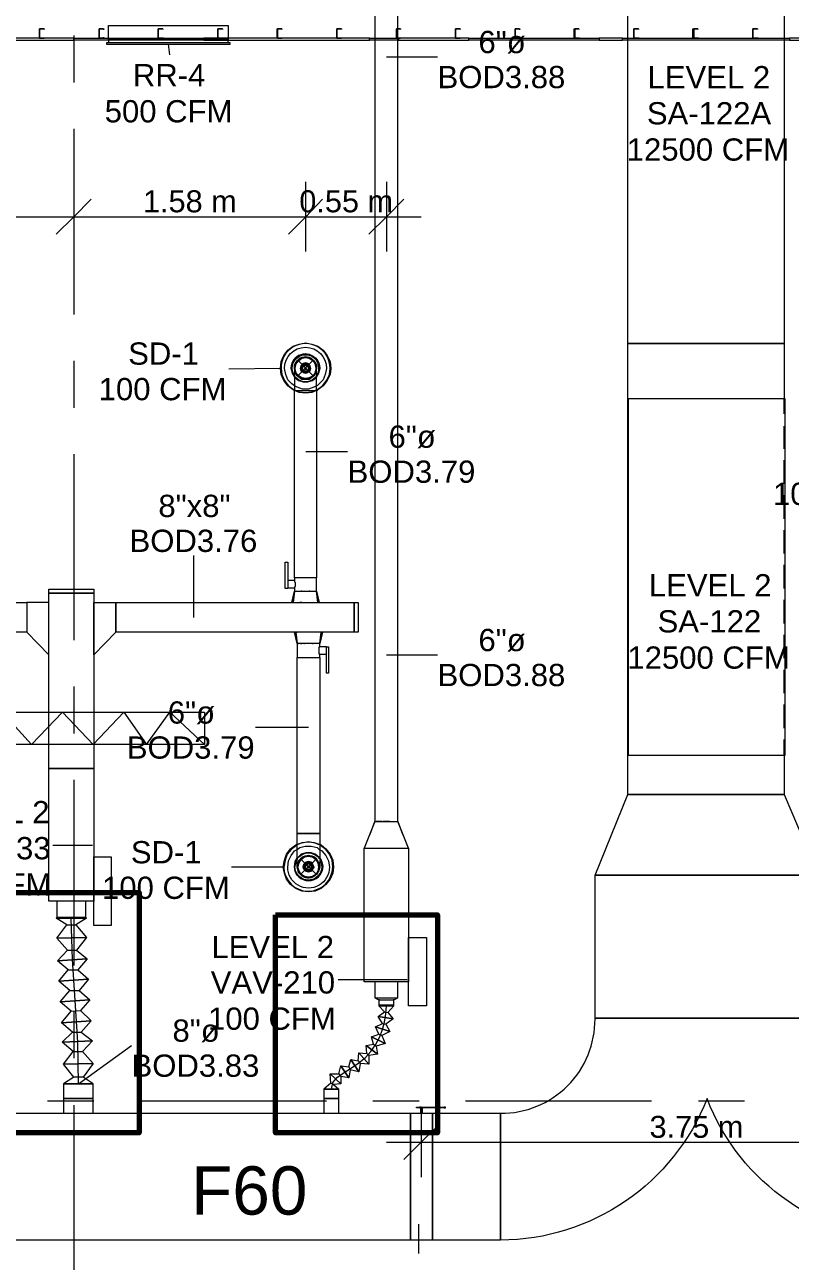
# Model space of a CAD drawing. Header units: metres. Extents: x -2 to 237, y -8 to 52.
# Drawn here: x 23.42 to 28.65, y 13.52 to 21.97 of the extents above; entities that cross this region are included whole.
import ezdxf

# ---------------------------------------------------------------- set-up
doc = ezdxf.new("R2010")
doc.units = ezdxf.units.M
for name, color, linetype, lineweight in [('HVAC - Ductos', 5, 'Continuous', 0), ('M-HVAC-DUCT', 7, 'Continuous', 5), ('PDF2_Text', 7, 'Continuous', 0)]:
    doc.layers.add(name, color=color, linetype=linetype, lineweight=lineweight)
doc.layers.add('PDF2_Geometry', color=7, linetype='Continuous', lineweight=0, true_color=0xaaaaaa)
doc.styles.add('PDF ArialUnicodeMS-Bold-Identity-H', font='arial.ttf')
doc.styles.add('PDF Helvetica', font='')
doc.styles.get('PDF Helvetica').set_extended_font_data('Helvetica')

# ---------------------------------------------------------------- blocks, each defined once
blk = doc.blocks.new('heat')
at = {"layer": 'M-HVAC-DUCT', "color": 30, "lineweight": 9, "true_color": 0xf26722}
for p, q in [((169.5743, 2.3438), (169.8018, 2.5668)), ((169.8018, 2.5668), (170.002, 2.3438)), ((170.002, 2.3438), (170.2147, 2.5668)), ((170.2147, 2.5668), (170.4239, 2.3438)), ((170.4239, 2.3438), (170.633, 2.5668)), ((170.633, 2.5668), (170.7885, 2.3438)), ((170.7885, 2.3438), (170.9494, 2.5668)), ((170.9494, 2.5668), (171.1856, 2.3438))]:
    blk.add_line(p, q, dxfattribs=at)
blk.add_lwpolyline([(169.5743, 2.5668), (171.1856, 2.5668), (171.1856, 2.3438), (169.5743, 2.3438)], close=True, dxfattribs=at)

msp = doc.modelspace()

# ---------------------------------------------------------------- linework, layer by layer
at = {"layer": 'HVAC - Ductos', "lineweight": 0}
for points in [[(25.923, 16.526), (25.9276, 16.526), (25.946, 16.526), (25.9552, 16.526), (25.9597, 16.526), (25.9643, 16.526), (25.9689, 16.526), (25.9689, 23.0476), (25.9643, 23.0476), (25.9552, 23.0476), (25.946, 23.0476), (25.9276, 23.0476), (25.9092, 23.0476), (25.8909, 23.0476), (25.8726, 23.0476), (25.8543, 23.0476), (25.8359, 23.0476), (25.8267, 23.0476), (25.8175, 23.0476), (25.8129, 23.0476), (25.8129, 16.526), (25.8175, 16.526)], [(24.8177, 21.846), (24.8085, 21.846), (24.8085, 21.869), (23.9922, 21.869), (23.9922, 21.9653), (24.8085, 21.9653), (24.8085, 21.869), (23.9922, 21.869), (23.9922, 21.846), (23.9784, 21.846), (23.9784, 21.8368), (24.8223, 21.8368), (24.8223, 21.846), (23.9784, 21.846)], [(24.0014, 21.8368), (24.7994, 21.8368)], [(24.4004, 21.8368), (24.4096, 21.7635)], [(25.8909, 21.7497), (26.2395, 21.7497)], [(23.7537, 20.8966), (23.7537, 20.6582), (23.7537, 20.4197)], [(25.3406, 20.4197), (25.3406, 20.6582), (25.3406, 20.8966)], [(25.8909, 20.8966), (25.8909, 20.6582), (25.8909, 20.4197)], [(23.8729, 20.7775), (23.7537, 20.6582), (23.6345, 20.539)], [(25.4552, 20.7775), (25.3406, 20.6582), (25.2213, 20.539)], [(26.0102, 20.7775), (25.8909, 20.6582), (25.7717, 20.539)], [(14.3106, 20.6582), (21.3092, 20.6582), (23.7537, 20.6582), (25.3406, 20.6582), (26.1294, 20.6582)], [(25.2443, 18.0211), (25.2626, 18.099), (25.2672, 18.099), (25.2718, 18.099), (25.2856, 18.099), (25.2993, 18.099), (25.3176, 18.099), (25.3406, 18.099), (25.3589, 18.099), (25.3773, 18.099), (25.391, 18.099), (25.4048, 18.099), (25.4094, 18.099), (25.414, 18.099), (25.414, 18.1907), (25.4048, 18.1907), (25.391, 18.1907), (25.3773, 18.1907), (25.3589, 18.1907), (25.3406, 18.1907), (25.3176, 18.1907), (25.2993, 18.1907), (25.2856, 18.1907), (25.2718, 18.1907), (25.2626, 18.1907), (25.2626, 19.4703), (25.2534, 19.4749), (25.2167, 19.5025), (25.1893, 19.5391), (25.1709, 19.5804), (25.1663, 19.6217), (25.1709, 19.6676), (25.1893, 19.7088), (25.2167, 19.7455), (25.2534, 19.773), (25.2947, 19.7868), (25.3406, 19.7959), (25.3818, 19.7868), (25.4231, 19.773), (25.4598, 19.7455), (25.4873, 19.7088), (25.5057, 19.6676), (25.5103, 19.6217), (25.5057, 19.5804), (25.4873, 19.5391), (25.4598, 19.5025), (25.4231, 19.4749), (25.4186, 19.4703)], [(28.6106, 16.9754), (28.6106, 16.7094), (27.542, 16.7094), (27.542, 19.7913), (28.6106, 19.7913), (28.6106, 19.4153)], [(25.2718, 19.6538), (25.2856, 19.6768), (25.3085, 19.6905)], [(25.3085, 19.6905), (25.3085, 19.6951), (25.3131, 19.6951)], [(25.3131, 19.6905), (25.3406, 19.6951), (25.3635, 19.6905)], [(25.3635, 19.6951), (25.3681, 19.6951), (25.3681, 19.6905)], [(25.3681, 19.6905), (25.391, 19.6768), (25.4048, 19.6538)], [(25.1663, 19.6217), (24.8131, 19.6171)], [(25.2626, 19.6217), (25.2626, 19.6171), (25.2626, 19.5988), (25.2626, 19.5712), (25.2626, 19.5299), (25.2626, 19.4887), (25.2626, 19.4703), (25.2718, 19.4703), (25.2856, 19.4703), (25.2993, 19.4703), (25.3176, 19.4703), (25.3406, 19.4703), (25.3589, 19.4703), (25.3773, 19.4703), (25.391, 19.4703), (25.4048, 19.4703), (25.414, 19.4703), (25.414, 18.1907), (25.4048, 18.1907), (25.391, 18.1907), (25.3773, 18.1907), (25.3589, 18.1907), (25.3406, 18.1907), (25.3176, 18.1907), (25.2993, 18.1907), (25.2856, 18.1907), (25.2718, 18.1907), (25.2626, 18.1907), (25.2626, 18.1724), (25.2167, 18.1724), (25.2167, 18.1678), (25.2167, 18.1633), (25.2167, 18.1587), (25.2167, 18.1541), (25.2167, 18.1449), (25.2167, 18.1403), (25.2167, 18.1312), (25.2167, 18.1266), (25.2167, 18.122), (25.2626, 18.122), (25.2626, 18.099), (25.2534, 18.0211)], [(25.2718, 19.5988), (25.2626, 19.6217), (25.2718, 19.6492)], [(25.2626, 19.4703), (25.2718, 19.4703), (25.2856, 19.4703), (25.2993, 19.4703), (25.3176, 19.4703), (25.3406, 19.4703), (25.3589, 19.4703), (25.3773, 19.4703), (25.391, 19.4703), (25.4048, 19.4703), (25.414, 19.4703), (25.414, 19.5162), (25.414, 19.5529), (25.414, 19.585), (25.414, 19.6079), (25.414, 19.6217)], [(25.2626, 19.6171), (25.2626, 19.6034), (25.2718, 19.585), (25.2856, 19.5712), (25.2993, 19.5575), (25.3176, 19.5483), (25.3406, 19.5483), (25.3131, 19.5529), (25.3085, 19.5529)], [(25.2672, 19.6492), (25.2672, 19.6538), (25.2718, 19.6538)], [(25.3681, 19.5529), (25.3635, 19.5529), (25.3406, 19.5483), (25.3589, 19.5483), (25.3773, 19.5575), (25.391, 19.5712), (25.4048, 19.585), (25.414, 19.6034), (25.414, 19.6171)], [(25.4048, 19.6538), (25.4094, 19.6538), (25.4094, 19.6492)], [(25.4048, 19.6492), (25.414, 19.6217), (25.4048, 19.5988)], [(25.2718, 19.5896), (25.2672, 19.5942), (25.2672, 19.5988)], [(25.3085, 19.5575), (25.2856, 19.5712), (25.2718, 19.5942)], [(25.4048, 19.5942), (25.391, 19.5712), (25.3681, 19.5575)], [(25.4094, 19.5988), (25.4094, 19.5942), (25.4048, 19.5896)], [(25.414, 19.5025), (25.3956, 19.4933), (25.3589, 19.4795), (25.3176, 19.4795), (25.281, 19.4933), (25.2626, 19.5025)], [(25.2626, 19.4749), (25.2947, 19.4611), (25.3406, 19.4565), (25.3818, 19.4611), (25.414, 19.4749)], [(25.414, 19.4703), (25.3818, 19.4565), (25.3406, 19.452), (25.2947, 19.4565), (25.2626, 19.4703)], [(28.6106, 19.3098), (28.6106, 19.4153)], [(28.6106, 19.0713), (28.6106, 19.2273)], [(25.3406, 19.053), (25.6249, 19.053)], [(28.6106, 18.8329), (28.6106, 18.9934)], [(28.6106, 18.5944), (28.6106, 18.7549)], [(28.6106, 18.3558), (28.6106, 18.5164)], [(24.5747, 17.9202), (24.5747, 18.3421)], [(28.6106, 18.1174), (28.6106, 18.2779)], [(25.2626, 18.1724), (25.2626, 18.1678), (25.2626, 18.1633), (25.2672, 18.1587), (25.2672, 18.1495), (25.2672, 18.1403), (25.2672, 18.1312), (25.2626, 18.1266), (25.2626, 18.122)], [(25.2626, 18.099), (25.2443, 18.0211), (25.2488, 18.0211), (25.2534, 18.0211), (25.2626, 18.0211)], [(25.4323, 18.0211), (25.414, 18.099), (25.4323, 18.0211)], [(25.4231, 18.0211), (25.414, 18.099)], [(25.2672, 18.0211), (25.2856, 18.0211)], [(25.2901, 18.0211), (25.2947, 18.0211), (25.3039, 18.0211), (25.3176, 18.0211), (25.3222, 18.0211), (25.3268, 18.0211), (25.3498, 18.0211), (25.3543, 18.0211), (25.3589, 18.0211), (25.3727, 18.0211), (25.3818, 18.0211), (25.3864, 18.0211), (25.391, 18.0211), (25.4094, 18.0211)], [(25.3131, 18.0211), (25.2993, 18.0211)], [(25.414, 18.0211), (25.4231, 18.0211), (25.4277, 18.0211), (25.4323, 18.0211)], [(28.6106, 17.8789), (28.6106, 18.0394)], [(25.2626, 17.8193), (25.281, 17.7413), (25.2626, 17.8193)], [(25.3085, 17.8193), (25.3039, 17.8193), (25.2856, 17.8193), (25.2718, 17.8193), (25.281, 17.7413)], [(25.2764, 17.8193), (25.281, 17.8193)], [(25.3406, 17.8193), (25.336, 17.8193), (25.3268, 17.8193), (25.3131, 17.8193)], [(25.4277, 17.8193), (25.414, 17.8193), (25.4048, 17.8193), (25.4002, 17.8193), (25.391, 17.8193), (25.3773, 17.8193), (25.3727, 17.8193), (25.3681, 17.8193), (25.3452, 17.8193)], [(25.4369, 17.7413), (25.4461, 17.8193), (25.4415, 17.8193), (25.4323, 17.8193)], [(28.6106, 17.6404), (28.6106, 17.8009)], [(25.2856, 17.7413), (25.281, 17.7413), (25.281, 17.645), (25.2856, 17.645), (25.2901, 17.645), (25.3039, 17.645), (25.3222, 17.645), (25.3406, 17.645), (25.3589, 17.645), (25.3773, 17.645), (25.3956, 17.645), (25.414, 17.645), (25.4231, 17.645), (25.4323, 17.645), (25.4369, 17.645), (25.4369, 16.4434), (25.4369, 16.4113), (25.4369, 16.3563), (25.4369, 16.3104), (25.4369, 16.2691), (25.4369, 16.2416), (25.4369, 16.2232), (25.4369, 16.2141), (25.4323, 16.1958), (25.4231, 16.1774), (25.414, 16.1636), (25.3956, 16.1498), (25.3773, 16.1407), (25.3589, 16.1407), (25.3406, 16.1407), (25.3222, 16.1498), (25.3039, 16.1636), (25.2901, 16.1774), (25.2856, 16.1958), (25.281, 16.2141), (25.281, 16.2232), (25.281, 16.2141), (25.281, 16.2187), (25.281, 16.2324), (25.281, 16.26), (25.281, 16.2966), (25.281, 16.3425), (25.281, 16.3929), (25.281, 16.4434), (25.2856, 16.4434), (25.2901, 16.4434), (25.3039, 16.4434), (25.3222, 16.4434), (25.3406, 16.4434), (25.3589, 16.4434), (25.3773, 16.4434), (25.3956, 16.4434), (25.414, 16.4434), (25.4231, 16.4434), (25.4323, 16.4434), (25.4369, 16.4434), (25.4323, 16.4434), (25.4231, 16.4434), (25.414, 16.4434), (25.3956, 16.4434), (25.3773, 16.4434), (25.3589, 16.4434), (25.3406, 16.4434), (25.3222, 16.4434), (25.3039, 16.4434), (25.2901, 16.4434), (25.2856, 16.4434), (25.281, 16.4434), (25.281, 17.645), (25.2856, 17.645), (25.2901, 17.645), (25.3039, 17.645), (25.3222, 17.645), (25.3406, 17.645), (25.3589, 17.645), (25.3773, 17.645), (25.3956, 17.645), (25.414, 17.645), (25.4231, 17.645), (25.4323, 17.645), (25.4369, 17.645), (25.4369, 17.6679), (25.4827, 17.6679), (25.4827, 17.6725), (25.4827, 17.6771), (25.4827, 17.6817), (25.4827, 17.6863), (25.4827, 17.6908), (25.4827, 17.7), (25.4827, 17.7046), (25.4827, 17.7092), (25.4827, 17.7138), (25.4827, 17.7184), (25.4369, 17.7184), (25.4369, 17.7413), (25.4323, 17.7413), (25.4277, 17.7413), (25.4231, 17.7413), (25.414, 17.7413), (25.3956, 17.7413), (25.3773, 17.7413), (25.3589, 17.7413), (25.3406, 17.7413), (25.3222, 17.7413), (25.3039, 17.7413), (25.2901, 17.7413), (25.2856, 17.7413), (25.2901, 17.7413)], [(25.4369, 17.6679), (25.4323, 17.6679), (25.4323, 17.6725), (25.4323, 17.6817), (25.4323, 17.6863), (25.4323, 17.6954), (25.4323, 17.7046), (25.4323, 17.7138), (25.4323, 17.7184), (25.4369, 17.7184)], [(25.8909, 17.6633), (26.2395, 17.6633)], [(28.6106, 17.4019), (28.6106, 17.5625)], [(28.6106, 17.1634), (28.6106, 17.3239)], [(25.3589, 17.168), (24.9966, 17.168)], [(28.6106, 16.9754), (28.6106, 17.0855)], [(25.7809, 16.4388), (25.8129, 16.526), (25.7396, 16.3425), (26.0423, 16.3425), (25.9689, 16.526), (26.001, 16.4388)], [(25.8129, 16.526), (25.8221, 16.526), (25.8359, 16.526), (25.8635, 16.526), (25.8909, 16.526), (25.9184, 16.526), (25.946, 16.526), (25.9597, 16.526), (25.9689, 16.526)], [(25.8589, 16.526), (25.8543, 16.526), (25.8359, 16.526), (25.8267, 16.526), (25.8221, 16.526)], [(25.9138, 16.526), (25.9092, 16.526), (25.8909, 16.526), (25.8726, 16.526), (25.868, 16.526)], [(23.8821, 16.3609), (23.6115, 16.3609)], [(25.4369, 16.3701), (25.4461, 16.3655), (25.4781, 16.3379), (25.5057, 16.3012), (25.524, 16.26), (25.5286, 16.2141), (25.524, 16.1728), (25.5057, 16.1315), (25.4781, 16.0949), (25.4461, 16.0673), (25.4048, 16.049), (25.3589, 16.0444), (25.3131, 16.049), (25.2718, 16.0673), (25.2351, 16.0949), (25.2076, 16.1315), (25.1938, 16.1728), (25.1847, 16.2141), (25.1938, 16.26), (25.2076, 16.3012), (25.2351, 16.3379), (25.2718, 16.3655), (25.281, 16.3701)], [(25.281, 16.3701), (25.3131, 16.3792), (25.3589, 16.3884), (25.4048, 16.3792), (25.4323, 16.3701)], [(25.4323, 16.3655), (25.4002, 16.3792), (25.3589, 16.3838), (25.3131, 16.3792), (25.281, 16.3655)], [(25.281, 16.3333), (25.2993, 16.3471), (25.336, 16.3563), (25.3773, 16.3563), (25.4186, 16.3471), (25.4323, 16.3333)], [(25.4323, 16.2232), (25.4323, 16.237), (25.4231, 16.2554), (25.414, 16.2691), (25.3956, 16.2829), (25.3773, 16.2875), (25.3589, 16.2921), (25.3406, 16.2875), (25.3222, 16.2829), (25.3039, 16.2691), (25.2901, 16.2554), (25.2856, 16.237), (25.281, 16.2232)], [(25.2856, 16.2416), (25.2901, 16.2462), (25.3085, 16.2691), (25.3222, 16.2783), (25.3406, 16.2875), (25.3589, 16.2875), (25.3773, 16.2875), (25.3956, 16.2783), (25.4094, 16.2691), (25.4231, 16.2508), (25.4277, 16.237), (25.4323, 16.2141), (25.4277, 16.1958), (25.4231, 16.1774), (25.4094, 16.1636), (25.3956, 16.1498), (25.3773, 16.1453), (25.3589, 16.1407), (25.3406, 16.1453), (25.3222, 16.1498), (25.3085, 16.1636), (25.2947, 16.1774), (25.2856, 16.1958), (25.2856, 16.2141), (25.2856, 16.237), (25.2947, 16.2508), (25.3085, 16.2691), (25.3268, 16.2829), (25.3314, 16.2875)], [(25.2901, 16.1912), (25.2856, 16.2141), (25.2901, 16.2416)], [(25.3314, 16.2829), (25.3589, 16.2875), (25.3818, 16.2829)], [(25.3864, 16.2875), (25.391, 16.2829), (25.4094, 16.2691), (25.4231, 16.2462)], [(25.4277, 16.2462), (25.4277, 16.2416), (25.4323, 16.2141), (25.4277, 16.1912)], [(25.1847, 16.2141), (24.8315, 16.2141)], [(25.2901, 16.182), (25.2901, 16.1866), (25.2856, 16.1912)], [(25.3268, 16.1498), (25.3085, 16.1636), (25.2901, 16.1866)], [(25.3314, 16.1453), (25.3268, 16.1453)], [(25.3818, 16.1453), (25.3589, 16.1407), (25.3314, 16.1453)], [(25.391, 16.1453), (25.3864, 16.1453)], [(25.4231, 16.1866), (25.4094, 16.1636), (25.391, 16.1498)], [(25.4277, 16.1912), (25.4277, 16.1866), (25.4277, 16.182)], [(23.7078, 15.8197), (23.6345, 15.8656), (23.8409, 15.8656), (23.7675, 15.8197), (23.8409, 15.7325), (23.6391, 15.7279), (23.7078, 15.8197), (23.7675, 15.8197)], [(23.6345, 15.8656), (23.6437, 15.8656), (23.662, 15.8656), (23.6849, 15.8656), (23.7216, 15.8656), (23.7537, 15.8656), (23.7904, 15.8656), (23.8134, 15.8656), (23.8317, 15.8656), (23.8409, 15.8656)], [(23.7858, 14.7327), (23.7812, 15.0171), (23.7629, 15.3014), (23.7446, 15.5812), (23.7354, 15.8656)], [(23.7124, 15.6454), (23.6391, 15.7279), (23.8409, 15.7325), (23.772, 15.6454), (23.8455, 15.5858), (23.6437, 15.572), (23.7124, 15.6454), (23.772, 15.6454)], [(23.717, 15.5124), (23.6437, 15.572), (23.8455, 15.5858), (23.7812, 15.5124), (23.8546, 15.4482), (23.6529, 15.4345), (23.717, 15.5124), (23.7812, 15.5124)], [(23.7262, 15.3702), (23.6529, 15.4345), (23.8546, 15.4482), (23.7904, 15.3702), (23.8638, 15.306), (23.662, 15.2922), (23.7262, 15.3702), (23.7904, 15.3702)], [(26.0331, 15.4436), (25.5607, 15.4436)], [(23.7354, 15.228), (23.662, 15.2922), (23.8638, 15.306), (23.7996, 15.2326), (23.8729, 15.1638), (23.6712, 15.1501), (23.7354, 15.228), (23.7996, 15.2326)], [(25.8129, 15.3197), (25.8175, 15.3197), (25.8267, 15.3197), (25.8359, 15.3197), (25.8543, 15.3197), (25.8726, 15.3197), (25.8909, 15.3197), (25.9092, 15.3197), (25.9276, 15.3197), (25.946, 15.3197), (25.9552, 15.3197), (25.9643, 15.3197), (25.9689, 15.3197)], [(25.8405, 15.3106), (25.8405, 15.2693), (25.8451, 15.2693), (25.8497, 15.2693), (25.8543, 15.2693), (25.868, 15.2693), (25.8772, 15.2693), (25.8909, 15.2693), (25.9046, 15.2693), (25.9138, 15.2693), (25.9276, 15.2693), (25.9322, 15.2693), (25.9368, 15.2693), (25.9414, 15.2693), (25.9414, 15.3106)], [(25.5149, 14.696), (25.524, 14.7419), (25.5561, 14.7786), (25.602, 14.8107), (25.6524, 14.8428), (25.7029, 14.8749), (25.7487, 14.9116), (25.7855, 14.9528), (25.8175, 14.9988), (25.8451, 15.0491), (25.8635, 15.1042), (25.8772, 15.1547), (25.8863, 15.2097), (25.8909, 15.2648)], [(25.8772, 15.2234), (25.8405, 15.2648), (25.9414, 15.2648), (25.9001, 15.2188), (25.9368, 15.1776), (25.8359, 15.1914), (25.8772, 15.2234), (25.9001, 15.2188)], [(25.8405, 15.2693), (25.8451, 15.2693), (25.8589, 15.2693), (25.8818, 15.2693), (25.9001, 15.2693), (25.923, 15.2693), (25.9368, 15.2693), (25.9414, 15.2693)], [(25.9414, 15.2648), (25.9368, 15.2648), (25.923, 15.2648), (25.9001, 15.2648), (25.8818, 15.2648), (25.8589, 15.2648), (25.8451, 15.2648), (25.8405, 15.2648)], [(25.8451, 15.2693), (25.8497, 15.2693), (25.8543, 15.2693), (25.868, 15.2693), (25.8772, 15.2693), (25.8909, 15.2693), (25.9046, 15.2693), (25.9138, 15.2693), (25.9276, 15.2693), (25.9322, 15.2693), (25.9368, 15.2693)], [(23.7446, 15.0859), (23.6712, 15.1501), (23.8729, 15.1638), (23.8042, 15.0859), (23.8821, 15.0262), (23.6758, 15.0171), (23.7446, 15.0859), (23.8042, 15.0859)], [(25.8635, 15.1455), (25.8359, 15.1914), (25.9368, 15.1776), (25.8863, 15.1409), (25.9138, 15.0905), (25.8175, 15.1225), (25.8635, 15.1455), (25.8863, 15.1409)], [(25.8038, 15.0034), (25.7901, 15.0537), (25.8818, 15.0079), (25.8221, 14.9896), (25.8313, 14.9345), (25.7533, 14.9942), (25.8038, 15.0034), (25.8221, 14.9896)], [(25.8405, 15.0721), (25.8175, 15.1225), (25.9138, 15.0905), (25.8589, 15.0629), (25.8818, 15.0079), (25.7901, 15.0537), (25.8405, 15.0721), (25.8589, 15.0629)], [(23.7492, 14.9528), (23.6758, 15.0171), (23.8821, 15.0262), (23.8134, 14.9528), (23.8867, 14.8703), (23.6849, 14.8657), (23.7492, 14.9528), (23.8134, 14.9528)], [(23.7858, 14.7327), (24.1481, 14.9942)], [(25.7579, 14.9391), (25.7533, 14.9942), (25.8313, 14.9345), (25.7717, 14.9254), (25.7717, 14.8657), (25.7029, 14.9437), (25.7579, 14.9391), (25.7717, 14.9254)], [(25.6341, 14.8474), (25.6478, 14.8978), (25.7029, 14.8153), (25.6432, 14.8291), (25.6341, 14.774), (25.5791, 14.8565), (25.6341, 14.8474), (25.6432, 14.8291)], [(25.6983, 14.8886), (25.7029, 14.9437), (25.7717, 14.8657), (25.7121, 14.8703), (25.7029, 14.8153), (25.6478, 14.8978), (25.6983, 14.8886), (25.7121, 14.8703)], [(23.7537, 14.7786), (23.6849, 14.8657), (23.8867, 14.8703), (23.818, 14.7786), (23.7537, 14.7786), (23.6849, 14.7327), (23.6849, 14.6318), (23.6895, 14.6318), (23.6987, 14.6318), (23.717, 14.6318), (23.7354, 14.6318), (23.7583, 14.6318), (23.7858, 14.6318), (23.8134, 14.6318), (23.8363, 14.6318), (23.8592, 14.6318), (23.8729, 14.6318), (23.8867, 14.6318), (23.8867, 14.7327), (23.6849, 14.7327), (23.8867, 14.7327), (23.818, 14.7786)], [(25.5103, 14.7373), (25.5057, 14.8015), (25.5791, 14.7327), (25.5286, 14.7282), (25.5653, 14.696), (25.4644, 14.696), (25.5653, 14.696)], [(25.5653, 14.8015), (25.5791, 14.8565), (25.6341, 14.774), (25.5791, 14.7831), (25.5791, 14.7327), (25.5057, 14.8015), (25.5653, 14.8015), (25.5791, 14.7831)], [(25.5286, 14.7282), (25.5103, 14.7373), (25.4644, 14.696), (25.4644, 14.6318), (25.4644, 14.5309), (25.469, 14.5309), (25.4735, 14.5309), (25.4781, 14.5309), (25.4827, 14.5309), (25.4873, 14.5309)], [(23.8867, 14.5309), (23.8867, 14.6318), (23.8729, 14.6318), (23.8592, 14.6318), (23.8363, 14.6318), (23.8134, 14.6318), (23.7858, 14.6318), (23.7583, 14.6318), (23.7354, 14.6318), (23.717, 14.6318), (23.6987, 14.6318), (23.6895, 14.6318), (23.6849, 14.6318), (23.6849, 14.5309), (23.6895, 14.5309), (23.6941, 14.5309)], [(25.5653, 14.5309), (25.5653, 14.6318), (25.5607, 14.6318), (25.5561, 14.6318), (25.5515, 14.6318), (25.5378, 14.6318), (25.5286, 14.6318), (25.5149, 14.6318), (25.5011, 14.6318), (25.4873, 14.6318), (25.4781, 14.6318), (25.469, 14.6318), (25.4644, 14.6318), (25.469, 14.6318), (25.4781, 14.6318), (25.4873, 14.6318), (25.5011, 14.6318), (25.5149, 14.6318), (25.5286, 14.6318), (25.5378, 14.6318), (25.5515, 14.6318), (25.5561, 14.6318), (25.5607, 14.6318), (25.5653, 14.6318), (25.5653, 14.696), (25.5607, 14.696), (25.5561, 14.696), (25.5515, 14.696), (25.5378, 14.696), (25.5286, 14.696), (25.5149, 14.696), (25.5011, 14.696), (25.4873, 14.696), (25.4781, 14.696), (25.469, 14.696), (25.4644, 14.696), (25.469, 14.696), (25.4781, 14.696), (25.4873, 14.696), (25.5011, 14.696), (25.5149, 14.696), (25.5286, 14.696), (25.5378, 14.696), (25.5515, 14.696), (25.5561, 14.696), (25.5607, 14.696)], [(26.1294, 14.5722), (26.1294, 14.3337), (26.1294, 14.0952)], [(17.3651, 14.5309), (26.056, 14.5309), (26.056, 13.6641), (17.3651, 13.6641)], [(23.7032, 14.5309), (23.7078, 14.5309), (23.7124, 14.5309)], [(23.717, 14.5309), (23.7216, 14.5309), (23.7308, 14.5309)], [(23.74, 14.5309), (23.7446, 14.5309), (23.7537, 14.5309)], [(23.7629, 14.5309), (23.7858, 14.5309), (23.8088, 14.5309)], [(23.818, 14.5309), (23.8317, 14.5309), (23.8363, 14.5309)], [(23.8409, 14.5309), (23.85, 14.5309), (23.8546, 14.5309)], [(23.8638, 14.5309), (23.8684, 14.5309), (23.8729, 14.5309), (23.8775, 14.5309), (23.8821, 14.5309)], [(25.4919, 14.5309), (25.4965, 14.5309)], [(25.5011, 14.5309), (25.5149, 14.5309), (25.524, 14.5309)], [(25.5286, 14.5309), (25.5332, 14.5309)], [(25.5424, 14.5309), (25.547, 14.5309)], [(25.5515, 14.5309), (25.5561, 14.5309)], [(26.2486, 14.453), (26.1294, 14.3337), (26.0102, 14.2145)], [(25.8909, 14.3337), (29.881, 14.3337), (33.1968, 14.3337)], [(26.1111, 13.7742), (26.1111, 13.5724)]]:
    msp.add_lwpolyline(points, dxfattribs=at)
for points in [[(28.8399, 22.7816), (28.6106, 22.2313), (28.6106, 19.7913), (27.542, 19.7913), (27.542, 22.2313), (27.3127, 22.7816)], [(24.0014, 21.869), (24.1252, 21.869)], [(24.2032, 21.869), (24.3637, 21.869)], [(24.4417, 21.869), (24.6022, 21.869)], [(24.6802, 21.869), (24.8039, 21.869)], [(25.2626, 19.6217), (25.2626, 19.6446), (25.2718, 19.663), (25.2856, 19.6768), (25.2993, 19.6905), (25.3176, 19.6951), (25.3406, 19.6996), (25.3589, 19.6951), (25.3773, 19.6905), (25.391, 19.6768), (25.4048, 19.663), (25.414, 19.6446), (25.414, 19.6217), (25.414, 19.6171), (25.414, 19.6217), (25.414, 19.6446), (25.4048, 19.663), (25.391, 19.6768), (25.3773, 19.6905), (25.3589, 19.6951), (25.3406, 19.6996), (25.3176, 19.6951), (25.2993, 19.6905), (25.2856, 19.6768), (25.2718, 19.663), (25.2626, 19.6446), (25.2626, 19.6217), (25.2626, 19.6171)], [(25.4094, 19.6034), (25.4002, 19.585), (25.391, 19.5712), (25.3773, 19.5575), (25.3589, 19.5529), (25.3406, 19.5483), (25.3176, 19.5529), (25.2993, 19.5575), (25.2856, 19.5712), (25.2764, 19.585), (25.2672, 19.6034), (25.2626, 19.6217), (25.2672, 19.64), (25.2764, 19.6584), (25.2856, 19.6768), (25.2993, 19.6859), (25.3176, 19.6951), (25.3406, 19.6951), (25.3589, 19.6951), (25.3773, 19.6859), (25.391, 19.6768), (25.4002, 19.6584), (25.4094, 19.64), (25.414, 19.6217)], [(25.2718, 19.6492), (25.2901, 19.6722), (25.3131, 19.6905), (25.3406, 19.6951), (25.3635, 19.6905), (25.391, 19.6722), (25.4048, 19.6492), (25.4094, 19.6217), (25.4048, 19.5942), (25.391, 19.5712), (25.3635, 19.5575), (25.3406, 19.5529), (25.3131, 19.5575), (25.2901, 19.5712), (25.2718, 19.5942), (25.2672, 19.6217)], [(25.2397, 19.6217), (25.2488, 19.5896), (25.2626, 19.5666), (25.2488, 19.5896)], [(25.3085, 19.64), (25.3039, 19.6217), (25.3085, 19.64), (25.3222, 19.6538), (25.3406, 19.6584), (25.3543, 19.6538), (25.3681, 19.64), (25.3727, 19.6217), (25.3681, 19.64), (25.3543, 19.6538), (25.3406, 19.6584), (25.3222, 19.6538)], [(25.3681, 19.6079), (25.3727, 19.6217), (25.3681, 19.6034), (25.3543, 19.5942), (25.3406, 19.5896), (25.3222, 19.5942), (25.3085, 19.6034), (25.3039, 19.6217), (25.3085, 19.6079), (25.3222, 19.5942), (25.3406, 19.5896), (25.3543, 19.5942)], [(25.3176, 19.6354), (25.3131, 19.6217), (25.3176, 19.64), (25.3314, 19.6492), (25.3452, 19.6492), (25.3589, 19.64), (25.3635, 19.6217), (25.3589, 19.6354), (25.3452, 19.6446), (25.3314, 19.6446)], [(25.3589, 19.6079), (25.3635, 19.6217), (25.3589, 19.6079), (25.3452, 19.5988), (25.3314, 19.5988), (25.3176, 19.6079), (25.3131, 19.6217), (25.3176, 19.6079), (25.3314, 19.5988), (25.3452, 19.5988)], [(25.3543, 19.6079), (25.3406, 19.6034), (25.3222, 19.6079), (25.3176, 19.6217), (25.3222, 19.6354), (25.3406, 19.6446), (25.3543, 19.6354), (25.3589, 19.6217)], [(25.336, 19.6262), (25.3314, 19.6217), (25.336, 19.6262), (25.3406, 19.6262), (25.3452, 19.6217), (25.3406, 19.6262)], [(25.3406, 19.6171), (25.3452, 19.6217), (25.3406, 19.6171), (25.336, 19.6171), (25.3314, 19.6217), (25.336, 19.6171)], [(25.2672, 19.5621), (25.2901, 19.5437), (25.3222, 19.5299), (25.3543, 19.5299), (25.3864, 19.5437), (25.4094, 19.5621), (25.414, 19.5712), (25.4094, 19.5621), (25.3864, 19.5437), (25.3543, 19.5299), (25.3222, 19.5299), (25.2901, 19.5437), (25.2672, 19.5621), (25.2626, 19.5712)], [(25.414, 19.5621), (25.3864, 19.5391), (25.3543, 19.5299), (25.3222, 19.5299), (25.2901, 19.5391), (25.2626, 19.5621), (25.2626, 19.5666), (25.2626, 19.5621), (25.2901, 19.5391), (25.3222, 19.5299), (25.3543, 19.5299), (25.3864, 19.5391), (25.414, 19.5621), (25.414, 19.5666)], [(28.6152, 19.4153), (28.6152, 16.9754), (27.5466, 16.9754), (27.5466, 19.4153)], [(25.1984, 18.2963), (25.2167, 18.2963), (25.2167, 18.1174), (25.1984, 18.1174)], [(23.8913, 18.0853), (23.5841, 18.0853), (23.5841, 18.1128), (23.8913, 18.1128)], [(23.8913, 18.0853), (23.8913, 16.8883), (23.5841, 16.8883), (23.5841, 18.0853)], [(25.3131, 18.099), (25.3085, 18.099)], [(25.3681, 18.099), (25.3635, 18.099)], [(21.0387, 18.0211), (23.4327, 18.0211), (23.4327, 17.8193), (21.0387, 17.8193)], [(23.4327, 18.0211), (23.4327, 17.8193), (23.5841, 17.6633), (23.5841, 18.0211)], [(24.0427, 17.8193), (23.8913, 17.6633), (23.8913, 18.0211), (24.0427, 18.0211)], [(25.6708, 17.8193), (24.0427, 17.8193), (24.0427, 18.0211), (25.6708, 18.0211)], [(25.6708, 17.8193), (25.6708, 18.0211), (25.6983, 18.0211), (25.6983, 17.8193)], [(25.2672, 17.8193), (25.2626, 17.8193)], [(25.4552, 17.8193), (25.4369, 17.7413), (25.4552, 17.8193), (25.4507, 17.8193)], [(25.3039, 17.7413), (25.3131, 17.7413)], [(25.3268, 17.7413), (25.3314, 17.7413)], [(25.3864, 17.7413), (25.391, 17.7413)], [(25.4965, 17.5395), (25.4827, 17.5395), (25.4827, 17.7184), (25.4965, 17.7184)], [(23.5841, 15.9802), (23.5841, 16.8883), (23.8913, 16.8883), (23.8913, 15.9802)], [(25.281, 16.2691), (25.2856, 16.2783), (25.3131, 16.2966), (25.3406, 16.3104), (25.3727, 16.3104), (25.4048, 16.2966), (25.4323, 16.2783), (25.4048, 16.3012), (25.3773, 16.3104), (25.3406, 16.3104), (25.3085, 16.3012), (25.2856, 16.2783), (25.281, 16.2737), (25.2856, 16.2783)], [(25.4323, 16.2783), (25.4048, 16.2966), (25.3727, 16.3104), (25.3406, 16.3104), (25.3131, 16.2966), (25.2856, 16.2783), (25.3085, 16.3012), (25.3406, 16.3104), (25.3773, 16.3104), (25.4048, 16.3012), (25.4323, 16.2783), (25.4323, 16.2737), (25.4323, 16.2783), (25.4323, 16.2691)], [(25.7396, 15.4299), (25.7396, 16.3425), (26.0423, 16.3425), (26.0423, 15.4299)], [(24.0106, 15.8151), (23.8913, 15.8151), (23.8913, 16.2829), (24.0106, 16.2829)], [(25.281, 16.2737), (25.2672, 16.2508), (25.2626, 16.2141), (25.2672, 16.2508)], [(25.4231, 16.1866), (25.4094, 16.1636), (25.3864, 16.1498), (25.3589, 16.1453), (25.3314, 16.1498), (25.3085, 16.1636), (25.2947, 16.1866), (25.2856, 16.2141), (25.2947, 16.2416), (25.3085, 16.2645), (25.3314, 16.2829), (25.3589, 16.2875), (25.3864, 16.2829), (25.4094, 16.2645), (25.4231, 16.2416), (25.4277, 16.2141)], [(25.3406, 16.2462), (25.3268, 16.2324), (25.3222, 16.2141), (25.3268, 16.2324), (25.3406, 16.2462), (25.3589, 16.2508), (25.3773, 16.2462), (25.3864, 16.2324), (25.3956, 16.2141), (25.3864, 16.2004), (25.3773, 16.1866), (25.3589, 16.182), (25.3406, 16.1866), (25.3268, 16.2004), (25.3222, 16.2141), (25.3268, 16.2004), (25.3406, 16.1866), (25.3589, 16.182), (25.3773, 16.1866), (25.3864, 16.2004), (25.391, 16.2141), (25.3864, 16.2324), (25.3773, 16.2462), (25.3589, 16.2508)], [(25.336, 16.2324), (25.3314, 16.2141), (25.336, 16.2324), (25.3498, 16.2416), (25.3681, 16.2416), (25.3773, 16.2324), (25.3818, 16.2141), (25.3773, 16.2324), (25.3681, 16.2416), (25.3498, 16.2416)], [(25.3727, 16.2004), (25.3589, 16.1958), (25.3452, 16.2004), (25.336, 16.2141), (25.3452, 16.2278), (25.3589, 16.237), (25.3727, 16.2278), (25.3773, 16.2141)], [(25.3773, 16.2004), (25.3818, 16.2141), (25.3773, 16.2004), (25.3681, 16.1912), (25.3498, 16.1912), (25.336, 16.2004), (25.3314, 16.2141), (25.336, 16.2004), (25.3498, 16.1912), (25.3681, 16.1912)], [(25.3543, 16.2187), (25.3543, 16.2141), (25.3543, 16.2232), (25.3635, 16.2232), (25.3635, 16.2141), (25.3589, 16.2187)], [(25.3589, 16.2095), (25.3635, 16.2141), (25.3635, 16.2095), (25.3543, 16.2095), (25.3543, 16.2141), (25.3543, 16.2095)], [(23.6391, 15.8701), (23.6437, 15.8701), (23.662, 15.8701), (23.6895, 15.8701), (23.7216, 15.8701), (23.7537, 15.8701), (23.7858, 15.8701), (23.8134, 15.8701), (23.8317, 15.8701), (23.8363, 15.8701), (23.8363, 15.9802), (23.8225, 15.9802), (23.8088, 15.9802), (23.7858, 15.9802), (23.7629, 15.9802), (23.7354, 15.9802), (23.7124, 15.9802), (23.6895, 15.9802), (23.6666, 15.9802), (23.6529, 15.9802), (23.6391, 15.9802), (23.6391, 15.8701), (23.6345, 15.8656), (23.6437, 15.8656), (23.662, 15.8656), (23.6849, 15.8656), (23.7216, 15.8656), (23.7537, 15.8656), (23.7904, 15.8656), (23.8134, 15.8656), (23.8317, 15.8656), (23.8409, 15.8656), (23.8363, 15.8701), (23.8317, 15.8701), (23.8134, 15.8701), (23.7858, 15.8701), (23.7537, 15.8701), (23.7216, 15.8701), (23.6895, 15.8701), (23.662, 15.8701), (23.6437, 15.8701)], [(23.6391, 15.8701), (23.6529, 15.8701), (23.6666, 15.8701), (23.6895, 15.8701), (23.7124, 15.8701), (23.7354, 15.8701), (23.7629, 15.8701), (23.7858, 15.8701), (23.8088, 15.8701), (23.8225, 15.8701), (23.8363, 15.8701), (23.8225, 15.8701), (23.8088, 15.8701), (23.7858, 15.8701), (23.7629, 15.8701), (23.7354, 15.8701), (23.7124, 15.8701), (23.6895, 15.8701), (23.6666, 15.8701), (23.6529, 15.8701)], [(26.1661, 15.2648), (26.0423, 15.2648), (26.0423, 15.7325), (26.1661, 15.7325)], [(25.9689, 15.3197), (25.9689, 15.4299), (25.9643, 15.4299), (25.9552, 15.4299), (25.946, 15.4299), (25.9276, 15.4299), (25.9092, 15.4299), (25.8909, 15.4299), (25.8726, 15.4299), (25.8543, 15.4299), (25.8359, 15.4299), (25.8267, 15.4299), (25.8175, 15.4299), (25.8129, 15.4299), (25.8129, 15.3197), (25.8405, 15.306), (25.8497, 15.306), (25.868, 15.306), (25.8909, 15.306), (25.9138, 15.306), (25.9322, 15.306), (25.9414, 15.306)], [(25.9414, 15.2648), (25.9414, 15.2693), (25.9368, 15.2693), (25.923, 15.2693), (25.9001, 15.2693), (25.8818, 15.2693), (25.8589, 15.2693), (25.8451, 15.2693), (25.8405, 15.2693), (25.8405, 15.2648), (25.8451, 15.2648), (25.8589, 15.2648), (25.8818, 15.2648), (25.9001, 15.2648), (25.923, 15.2648), (25.9368, 15.2648)], [(27.3173, 15.1822), (28.8445, 15.1822)], [(23.8867, 14.7327), (23.8729, 14.7327), (23.8592, 14.7327), (23.8363, 14.7327), (23.8134, 14.7327), (23.7858, 14.7327), (23.7583, 14.7327), (23.7354, 14.7327), (23.717, 14.7327), (23.6987, 14.7327), (23.6895, 14.7327), (23.6849, 14.7327), (23.6895, 14.7327), (23.6987, 14.7327), (23.717, 14.7327), (23.7354, 14.7327), (23.7583, 14.7327), (23.7858, 14.7327), (23.8134, 14.7327), (23.8363, 14.7327), (23.8592, 14.7327), (23.8729, 14.7327)], [(26.056, 14.5309), (26.2074, 14.5309), (26.2074, 13.6641), (26.056, 13.6641)], [(26.2074, 14.5309), (26.6706, 14.5309), (26.6706, 13.6641), (26.2074, 13.6641)]]:
    msp.add_lwpolyline(points, close=True, dxfattribs=at)
for points in [[(25.4186, 19.4749), (25.4231, 19.4795), (25.4552, 19.5025), (25.4827, 19.5391), (25.5011, 19.5804), (25.5057, 19.6217, 1.013803), (25.1709, 19.6217), (25.1755, 19.5804), (25.1938, 19.5391), (25.2213, 19.5025), (25.2534, 19.4795), (25.2626, 19.4749)], [(25.2626, 19.5025), (25.2443, 19.5162), (25.2167, 19.5437), (25.203, 19.5804), (25.1938, 19.6217, -0.994785), (25.4827, 19.6217), (25.4735, 19.5804), (25.4598, 19.5437), (25.4323, 19.5162), (25.4186, 19.5025)], [(29.4911, 13.6641, -0.310307), (28.0832, 14.6318, -0.307661), (26.6706, 13.6641), (26.6706, 14.5309, 0.418337), (27.3173, 15.1776), (27.3173, 15.1822), (27.3173, 16.159), (27.542, 16.7094), (28.6106, 16.7094), (28.8445, 16.159), (27.3173, 16.159), (28.8445, 16.159)], [(25.281, 16.3655), (25.2764, 16.3609), (25.2397, 16.3333), (25.2121, 16.3012), (25.1984, 16.26), (25.1893, 16.2141, 0.986567), (25.524, 16.2141), (25.5195, 16.26), (25.5011, 16.3012), (25.4781, 16.3333), (25.4415, 16.3609), (25.4369, 16.3655)], [(25.4323, 16.3333), (25.4507, 16.3241), (25.4781, 16.2921), (25.4965, 16.2554), (25.5011, 16.2141, -1.012839), (25.2167, 16.2141), (25.2213, 16.2554), (25.2397, 16.2921), (25.2626, 16.3241), (25.281, 16.3333)], [(25.281, 16.2141, 1.028428), (25.4323, 16.2232), (25.4369, 16.2141)]]:
    msp.add_lwpolyline(points, format="xyb", dxfattribs=at)
for points in [[(25.4369, 19.6217), (25.4277, 19.5896), (25.414, 19.5666, 1.390147), (25.2397, 19.6217, -0.990766)], [(25.2443, 19.6217), (25.2488, 19.5896), (25.2626, 19.5712, -1.353201), (25.4323, 19.6217), (25.4277, 19.5896), (25.414, 19.5712, 1.35306)], [(25.2626, 16.2141, 1.306953), (25.4369, 16.2691), (25.4461, 16.2462), (25.4507, 16.2141, -1.32563), (25.281, 16.2691), (25.2718, 16.2462), (25.2626, 16.2141, 0.970265), (25.4552, 16.2141), (25.4507, 16.2508), (25.4369, 16.2737, -1.361524)]]:
    msp.add_lwpolyline(points, format="xyb", close=True, dxfattribs=at)
at = {"layer": 'PDF2_Geometry', "lineweight": 0}
for points in [[(23.5198, 21.8782), (23.5198, 21.8828), (23.5198, 21.9423), (23.5519, 21.9423), (23.5519, 21.9377), (23.5519, 21.9423), (23.5198, 21.9423), (23.5198, 21.8828), (23.5198, 21.8782), (23.5519, 21.8782)], [(23.928, 21.8782), (23.928, 21.8828), (23.928, 21.9423), (23.9601, 21.9423), (23.9601, 21.9377), (23.9555, 21.9377), (23.9555, 21.9423), (23.928, 21.9423), (23.928, 21.8828), (23.928, 21.8782), (23.9555, 21.8782), (23.9555, 21.8828), (23.9601, 21.8828), (23.9601, 21.8782)], [(24.3362, 21.8782), (24.3316, 21.8782), (24.3316, 21.8828), (24.3316, 21.9423), (24.3362, 21.9423), (24.3637, 21.9423), (24.3637, 21.9377), (24.3637, 21.9423), (24.3362, 21.9423), (24.3316, 21.9423), (24.3316, 21.8828), (24.3362, 21.8782), (24.3637, 21.8782)], [(24.7398, 21.8782), (24.7398, 21.8828), (24.7398, 21.9423), (24.7719, 21.9423), (24.7719, 21.9377), (24.7719, 21.9423), (24.7398, 21.9423), (24.7398, 21.8828), (24.7398, 21.8782), (24.7719, 21.8782)], [(25.1479, 21.8782), (25.1434, 21.8828), (25.1434, 21.9423), (25.1479, 21.9423), (25.1755, 21.9423), (25.1755, 21.9377), (25.1755, 21.9423), (25.1479, 21.9423), (25.1479, 21.8828), (25.1479, 21.8782), (25.1755, 21.8782)], [(25.5515, 21.8782), (25.5515, 21.8828), (25.5515, 21.9423), (25.5837, 21.9423), (25.5837, 21.9377), (25.5837, 21.9423), (25.5515, 21.9423), (25.5515, 21.8828), (25.5515, 21.8782), (25.5837, 21.8782)], [(25.9597, 21.8782), (25.9597, 21.8828), (25.9597, 21.9423), (25.9872, 21.9423), (25.9872, 21.9377), (25.9872, 21.9423), (25.9597, 21.9423), (25.9597, 21.8828), (25.9597, 21.8782), (25.9872, 21.8782)], [(26.3679, 21.8782), (26.3633, 21.8782), (26.3633, 21.8828), (26.3633, 21.9423), (26.3679, 21.9423), (26.3954, 21.9423), (26.3954, 21.9377), (26.3954, 21.9423), (26.3679, 21.9423), (26.3633, 21.9423), (26.3633, 21.8828), (26.3633, 21.8782), (26.3679, 21.8782), (26.3954, 21.8782)], [(26.7715, 21.8782), (26.7715, 21.8828), (26.7715, 21.9423), (26.8036, 21.9423), (26.8036, 21.9377), (26.799, 21.9377), (26.799, 21.9423), (26.7715, 21.9423), (26.7715, 21.8828), (26.7715, 21.8782), (26.799, 21.8782), (26.799, 21.8828), (26.8036, 21.8828), (26.8036, 21.8782)], [(27.1796, 21.8782), (27.175, 21.8782), (27.175, 21.8828), (27.175, 21.9423), (27.1796, 21.9423), (27.2072, 21.9423), (27.2072, 21.9377), (27.2072, 21.9423), (27.1796, 21.9423), (27.1796, 21.8828), (27.1796, 21.8782), (27.2072, 21.8782)], [(27.1796, 21.8782), (27.175, 21.8782), (27.175, 21.8828), (27.175, 21.9423), (27.1796, 21.9423), (27.2072, 21.9423), (27.2072, 21.9377), (27.2072, 21.9423), (27.1796, 21.9423), (27.1796, 21.8828), (27.1796, 21.8782), (27.2072, 21.8782)], [(27.5833, 21.8782), (27.5833, 21.8828), (27.5833, 21.9423), (27.6154, 21.9423), (27.6154, 21.9377), (27.6154, 21.9423), (27.5833, 21.9423), (27.5833, 21.8828), (27.5833, 21.8782), (27.6154, 21.8782)], [(27.9915, 21.8782), (27.9869, 21.8828), (27.9869, 21.9423), (27.9915, 21.9423), (28.0189, 21.9423), (28.0189, 21.9377), (28.0189, 21.9423), (27.9915, 21.9423), (27.9915, 21.8828), (27.9915, 21.8782), (28.0189, 21.8782)], [(28.395, 21.8782), (28.395, 21.8828), (28.395, 21.9423), (28.4272, 21.9423), (28.4272, 21.9377), (28.4272, 21.9423), (28.395, 21.9423), (28.395, 21.8828), (28.395, 21.8782), (28.4272, 21.8782)], [(23.7537, 21.8782), (22.2907, 21.8782), (22.2907, 21.8644), (23.7537, 21.8644)], [(23.5519, 21.8828), (23.5519, 21.8782)], [(24.3637, 21.8828), (24.3637, 21.8782)], [(25.7763, 21.8782), (24.6435, 21.8782), (24.6435, 21.8644), (25.7763, 21.8644)], [(24.7719, 21.8828), (24.7719, 21.8782)], [(25.1755, 21.8828), (25.1755, 21.8782)], [(25.5837, 21.8828), (25.5837, 21.8782)], [(26.455, 21.8782), (25.9735, 21.8782), (25.9735, 21.8644), (26.455, 21.8644)], [(25.9872, 21.8828), (25.9872, 21.8782)], [(26.3954, 21.8828), (26.3954, 21.8782)], [(27.2072, 21.8828), (27.2072, 21.8782)], [(27.2072, 21.8828), (27.2072, 21.8782)], [(27.5053, 21.8782), (27.3448, 21.8782), (27.3448, 21.8644), (27.5053, 21.8644)], [(27.6154, 21.8828), (27.6154, 21.8782)], [(28.0189, 21.8828), (28.0189, 21.8782)], [(28.4272, 21.8828), (28.4272, 21.8782)], [(29.959, 21.8782), (28.6473, 21.8782), (28.6473, 21.8644), (29.959, 21.8644)]]:
    msp.add_lwpolyline(points, close=True, dxfattribs=at)
for points in [[(23.7537, 21.8965), (23.7537, 21.5754)], [(14.994, 21.8782), (14.994, 21.8644), (21.4009, 21.8644), (21.4009, 21.8782), (22.2907, 21.8782), (22.2907, 21.8644), (23.7537, 21.8644), (23.7537, 21.8782), (24.6435, 21.8782), (24.6435, 21.8644), (25.7763, 21.8644)], [(24.6435, 21.8644), (23.7537, 21.8644)], [(25.7717, 21.8782), (25.7763, 21.8782), (25.7855, 21.8782), (25.8038, 21.8782), (25.8221, 21.8782), (25.8497, 21.8782), (25.8726, 21.8782), (25.9001, 21.8782), (25.923, 21.8782), (25.946, 21.8782), (25.9643, 21.8782), (25.9735, 21.8782)], [(25.978, 21.8644), (25.9735, 21.8644), (25.9643, 21.8644), (25.946, 21.8644), (25.923, 21.8644), (25.9001, 21.8644), (25.8726, 21.8644), (25.8497, 21.8644), (25.8221, 21.8644), (25.8038, 21.8644), (25.7855, 21.8644), (25.7763, 21.8644), (25.7717, 21.8644)], [(25.9735, 21.8644), (26.455, 21.8644), (26.455, 21.8782), (27.3448, 21.8782), (27.3448, 21.8644), (27.5053, 21.8644), (27.5053, 21.8782), (28.6473, 21.8782), (28.6473, 21.8644), (29.959, 21.8644), (29.959, 21.8782), (30.8487, 21.8782), (30.8487, 21.8644), (34.2884, 21.8644)], [(27.3448, 21.8644), (26.455, 21.8644)], [(28.6473, 21.8644), (27.5053, 21.8644)], [(23.7537, 21.259), (23.7537, 19.9886)], [(23.7537, 19.6722), (23.7537, 19.3511)], [(23.7537, 19.0346), (23.7537, 17.7642)], [(23.7537, 17.4478), (23.7537, 17.1268)], [(23.7537, 16.8103), (23.7537, 15.5399)], [(23.7537, 15.2234), (23.7537, 14.907)], [(23.8913, 14.6134), (23.5749, 14.6134)], [(23.7537, 14.586), (23.7537, 13.3156)], [(25.4827, 14.6134), (24.2078, 14.6134)], [(26.1157, 14.6134), (25.7992, 14.6134)], [(27.7025, 14.6134), (26.4321, 14.6134)], [(28.34, 14.6134), (28.0235, 14.6134)]]:
    msp.add_lwpolyline(points, dxfattribs=at)
at = {"layer": 'PDF2_Geometry', "color": 254, "lineweight": 0, "true_color": 0xd2d2d2}
msp.add_lwpolyline([(25.1479, 21.8782), (25.1479, 21.8828)], dxfattribs=at)
at = {"layer": 'PDF2_Geometry', "color": 8, "lineweight": 0, "true_color": 0x808080}
for points in [[(25.4002, 19.6676), (25.3635, 19.6951), (25.3131, 19.6951), (25.2764, 19.6676), (25.2626, 19.6217), (25.2764, 19.5758), (25.3131, 19.5483), (25.3635, 19.5483), (25.4002, 19.5758), (25.414, 19.6217)], [(25.4186, 16.26), (25.3818, 16.2875), (25.336, 16.2875), (25.2947, 16.26), (25.281, 16.2141), (25.2947, 16.1728), (25.336, 16.1453), (25.3818, 16.1453), (25.4186, 16.1728), (25.4369, 16.2141)]]:
    msp.add_lwpolyline(points, close=True, dxfattribs=at)
for points in [[(25.2856, 19.6768), (25.391, 19.5712)], [(25.391, 19.6768), (25.2856, 19.5712)], [(25.3039, 16.2691), (25.414, 16.1636)], [(25.414, 16.2691), (25.3039, 16.1636)]]:
    msp.add_lwpolyline(points, dxfattribs=at)
at = {"layer": 'PDF2_Geometry', "color": 232, "lineweight": 70, "true_color": 0xe91e64}
for points in [[(23.3242, 16.0398), (24.202, 16.0398), (24.202, 14.3982), (23.3242, 14.3982)], [(25.1327, 15.8866), (26.2408, 15.8866), (26.2408, 14.3984), (25.1327, 14.3984)]]:
    msp.add_lwpolyline(points, close=True, dxfattribs=at)
at = {"layer": 'PDF2_Geometry', "color": 1, "lineweight": 0}
for points in [[(26.2854, 14.5676), (26.29, 14.5676), (26.2946, 14.5676), (26.29, 14.5676), (26.2854, 14.5676), (26.1294, 14.5676), (26.0973, 14.5676), (26.0973, 14.5722), (26.1294, 14.5722), (26.1294, 14.5676), (26.1249, 14.5676), (26.1203, 14.5676), (26.1249, 14.5676), (26.1249, 14.5309)], [(26.1294, 14.5722), (26.2854, 14.5722), (26.29, 14.5722), (26.2946, 14.5722), (26.29, 14.5722), (26.2854, 14.5722)], [(26.1386, 14.5309), (26.1386, 14.5676)], [(26.2946, 14.5676), (26.2946, 14.5722)]]:
    msp.add_lwpolyline(points, dxfattribs=at)
msp.add_lwpolyline([(26.1294, 14.5722), (26.1249, 14.5722), (26.1203, 14.5722), (26.1249, 14.5722)], close=True, dxfattribs=at)

# ---------------------------------------------------------------- block references
at = {"layer": 'M-HVAC-DUCT'}
msp.add_blockref('heat', (-146.5377, 14.7063), dxfattribs=at)

# ---------------------------------------------------------------- texts
at = {"layer": 'PDF2_Text', "lineweight": 0, "attachment_point": 4, "style": 'PDF Helvetica'}
for s, insert, char_height in [('6"ø', (26.5203, 21.8498), 0.15205), ('RR-4', (24.1583, 21.6251), 0.15205), ('BOD3.88', (26.2405, 21.6113), 0.15205), ('LEVEL 2', (27.676, 21.6113), 0.15205), ('500 CFM', (23.9656, 21.3774), 0.15205), ('SA-122A', (27.6714, 21.3637), 0.15205), ('12500 CFM', (27.5339, 21.116), 0.15205), ('1.58 m', (24.227, 20.7622), 0.15017), ('0.55 m', (25.2957, 20.7622), 0.15017), ('SD-1', (24.1262, 19.7217), 0.15205), ('100 CFM', (23.9244, 19.4787), 0.15205), ('6"ø', (25.9057, 19.153), 0.15205), ('BOD3.79', (25.6259, 18.9145), 0.15205), ('8"x8"', (24.3325, 18.6806), 0.15205), ('100 CFM', (28.5337, 18.7632), 0.15205), ('BOD3.76', (24.1353, 18.4421), 0.15205), ('LEVEL 2', (27.6852, 18.1394), 0.15205), ('SA-122', (27.7448, 17.8918), 0.15205), ('6"ø', (26.5203, 17.7633), 0.15205), ('12500 CFM', (27.5384, 17.6441), 0.15205), ('BOD3.88', (26.2405, 17.5249), 0.15205), ('6"ø', (24.3968, 17.268), 0.15205), ('BOD3.79', (24.117, 17.0295), 0.15205), ('LEVEL 2', (22.7502, 16.5892), 0.15205), ('VAV-233', (22.7456, 16.3416), 0.15205), ('SD-1', (24.1445, 16.314), 0.15205), ('400 CFM', (22.7273, 16.0939), 0.15205), ('100 CFM', (23.9473, 16.071), 0.15205), ('LEVEL 2', (24.6949, 15.6674), 0.15205), ('VAV-210', (24.6903, 15.4243), 0.15205), ('100 CFM', (24.6719, 15.1766), 0.15205), ('8"ø', (24.4289, 15.0941), 0.15205), ('BOD3.83', (24.1491, 14.8555), 0.15205), ('3.75 m', (27.6898, 14.4375), 0.15017)]:
    msp.add_mtext(s, dxfattribs=dict(at, insert=insert, char_height=char_height))
at = {"layer": 'PDF2_Text', "color": 232, "lineweight": 70, "true_color": 0xe91e64, "insert": (24.5562, 14.0013), "char_height": 0.33022, "attachment_point": 4, "style": 'PDF ArialUnicodeMS-Bold-Identity-H'}
msp.add_mtext('F60', dxfattribs=at)

doc.saveas('drawing.dxf')
